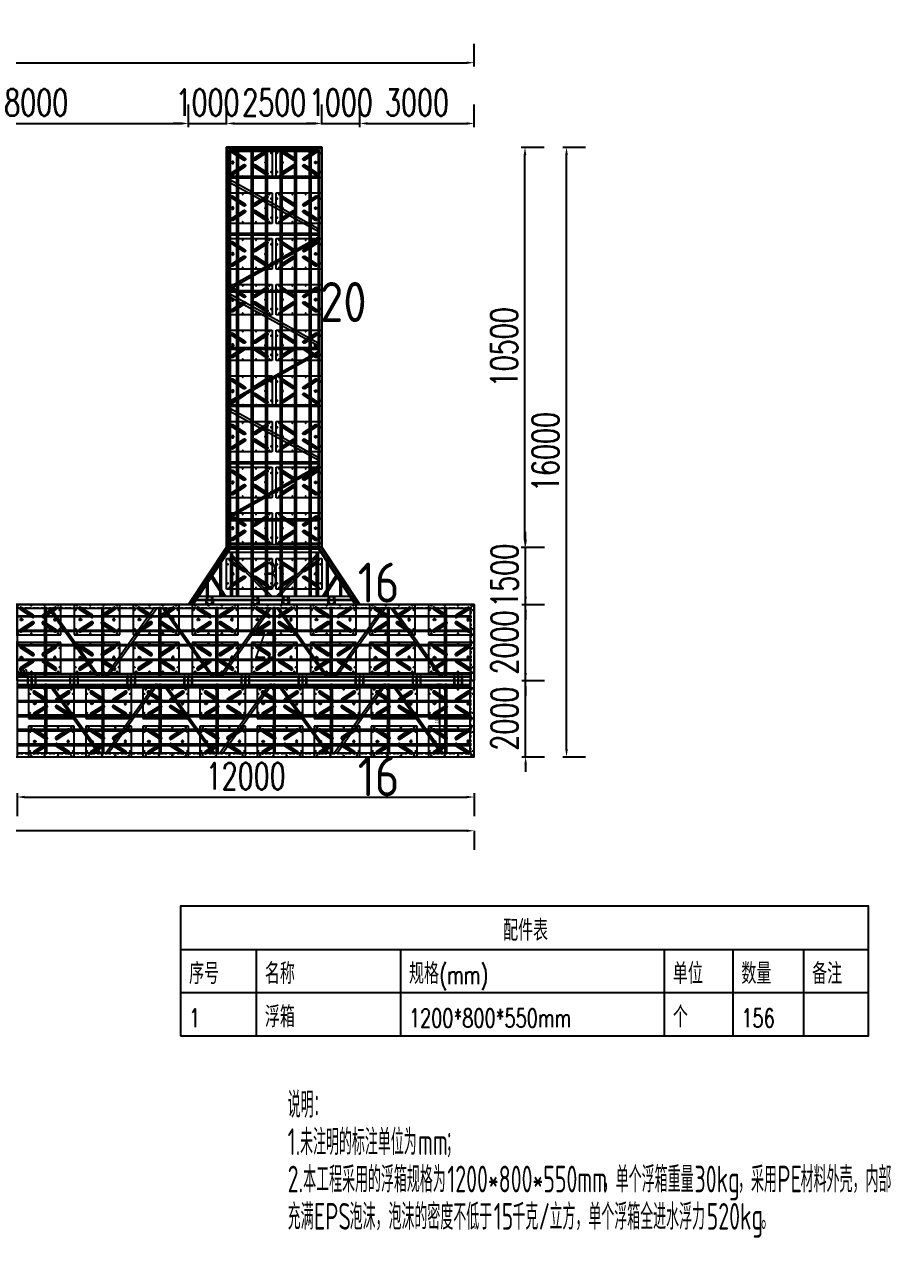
# Model space of a CAD drawing. Extents: x -89702 to 926017, y -610001 to -56924.
# Drawn here: x 333616 to 356370, y -242255 to -210400 of the extents above; entities that cross this region are included whole.
import ezdxf

# ---------------------------------------------------------------- set-up
doc = ezdxf.new("R2010")
doc.units = 0
doc.header["$LTSCALE"] = 10
doc.header["$MEASUREMENT"] = 0
doc.linetypes.add('__BORDER__', pattern=[21, 6, -3, 6, -3, 0, -3])
for name, color, linetype in [('L-TEXT文字标注', 7, 'Continuous'), ('PUB_DIM', 3, 'Continuous'), ('PUB_TAB', 7, 'Continuous'), ('PUB_TEXT', 7, 'Continuous'), ('W-_ANTICOLLISION防撞措施', 6, 'Continuous'), ('W-ALUMINUM_FRAME铝架', 30, 'Continuous'), ('W-FLOAT_BOWL浮筒', 253, 'Continuous'), ('W-STEEL_FRAME钢架', 3, 'Continuous'), ('W-STEEL_KEEL钢龙骨', 5, 'Continuous'), ('塑木板', 32, 'Continuous')]:
    doc.layers.add(name, color=color, linetype=linetype)
doc.styles.add('_TCH_DIM_T3', font='arial.ttf', dxfattribs={"width": 0.705882})
doc.styles.add('_TCH_TAB', font='SIMPLEX', dxfattribs={"bigfont": 'GBCBIG'})
doc.styles.get("Standard").update_dxf_attribs({"font": 'gbenor.shx', "bigfont": 'gbcbig.shx'})
doc.styles.add('STANDARD_T3', font='simplex.shx', dxfattribs={"width": 0.7, "bigfont": 'gbcbig.shx'})
doc.dimstyles.new('_TCH_ARCH&&30', dxfattribs={"dimtxt": 89.25, "dimasz": 30, "dimexe": 75, "dimexo": 90, "dimgap": 37.875, "dimtad": 1, "dimdec": 0, "dimzin": 0, "dimdsep": 46, "dimtxsty": '_TCH_DIM_T3', "dimblk": 'ARCHTICK', "dimcen": 0.09, "dimclrt": 7, "dimazin": 2, "dimtfac": 1, "dimtdec": 0, "dimtix": 1, "dimtmove": 2, "dimatfit": 3, "dimfxl": 0, "dimtolj": 1, "dimtzin": 0, "dimarcsym": 0})
doc.dimstyles.new('W&&200', dxfattribs={"dimtxt": 700, "dimasz": 200, "dimexe": 500, "dimexo": 600, "dimgap": 200, "dimtad": 1, "dimdec": 0, "dimzin": 0, "dimdsep": 46, "dimtxsty": 'STANDARD_T3', "dimcen": 0.09, "dimclrd": 1, "dimclre": 1, "dimclrt": 7, "dimazin": 2, "dimtfac": 1, "dimtdec": 0, "dimtix": 1, "dimtmove": 2, "dimatfit": 3, "dimfxl": 0, "dimtolj": 1, "dimtzin": 0, "dimarcsym": 0})
doc.dimstyles.new('W&&30', dxfattribs={"dimtxt": 105, "dimasz": 30, "dimexe": 75, "dimexo": 90, "dimgap": 30, "dimtad": 1, "dimdec": 0, "dimzin": 0, "dimdsep": 46, "dimtxsty": 'STANDARD_T3', "dimcen": 0.09, "dimclrd": 1, "dimclre": 1, "dimclrt": 7, "dimazin": 2, "dimtfac": 1, "dimtdec": 0, "dimtix": 1, "dimtmove": 2, "dimatfit": 3, "dimfxl": 0, "dimtolj": 1, "dimtzin": 0, "dimarcsym": 0})

# ---------------------------------------------------------------- blocks, each defined once
blk = doc.blocks.new('fx1200')
for p, q in [((1200, 276), (0, 276)), ((0, 276), (0, -524)), ((121, 187), (116, 177)), ((116, 177), (118, 165)), ((118, 165), (121, 155)), ((128, 196), (121, 187)), ((121, 155), (129, 147)), ((126, 172), (129, 182)), ((128, 162), (126, 172)), ((139, 201), (128, 196)), ((134, 155), (128, 162)), ((129, 182), (136, 190)), ((129, 172), (131, 180)), ((131, 164), (129, 172)), ((137, 159), (129, 147)), ((129, 147), (453, -63)), ((131, 180), (137, 187)), ((137, 159), (131, 164)), ((134, 155), (458, -56)), ((136, 190), (145, 192)), ((137, 187), (145, 189)), ((153, 185), (137, 159)), ((461, -53), (137, 159)), ((150, 201), (139, 201)), ((145, 192), (155, 189)), ((145, 189), (153, 185)), ((159, 197), (150, 201)), ((159, 197), (153, 185)), ((153, 185), (477, -24)), ((478, -21), (155, 189)), ((483, -12), (159, 197)), ((1041, 197), (717, -12)), ((1045, 189), (722, -21)), ((723, -24), (1047, 185)), ((1064, 159), (741, -53)), ((742, -56), (1066, 155)), ((747, -63), (1071, 147)), ((1052, 201), (1041, 197)), ((1047, 185), (1041, 197)), ((1045, 189), (1055, 192)), ((1047, 185), (1055, 189)), ((1047, 185), (1064, 159)), ((1063, 201), (1052, 201)), ((1055, 192), (1064, 190)), ((1055, 189), (1063, 187)), ((1072, 196), (1063, 201)), ((1063, 187), (1069, 180)), ((1064, 190), (1072, 182)), ((1069, 164), (1064, 159)), ((1064, 159), (1071, 147)), ((1072, 162), (1066, 155)), ((1069, 180), (1071, 172)), ((1071, 172), (1069, 164)), ((1071, 147), (1079, 155)), ((1080, 187), (1072, 196)), ((1072, 182), (1076, 172)), ((1076, 172), (1072, 162)), ((1079, 155), (1084, 165)), ((1084, 177), (1080, 187)), ((1084, 165), (1084, 177)), ((1200, -524), (1200, 276)), ((453, -184), (129, -393)), ((132, -123), (134, -113)), ((134, -135), (132, -123)), ((134, -113), (140, -103)), ((140, -145), (134, -135)), ((458, -192), (134, -402)), ((137, -405), (461, -195)), ((140, -103), (150, -96)), ((150, -150), (140, -145)), ((150, -96), (161, -95)), ((161, -153), (150, -150)), ((477, -222), (153, -433)), ((155, -437), (478, -225)), ((159, -443), (483, -234)), ((161, -95), (171, -96)), ((171, -150), (161, -153)), ((171, -96), (180, -103)), ((180, -145), (171, -150)), ((180, -103), (187, -113)), ((187, -135), (180, -145)), ((187, -113), (188, -123)), ((188, -123), (187, -135)), ((461, -53), (453, -63)), ((453, -63), (464, -68)), ((464, -180), (453, -184)), ((453, -184), (461, -195)), ((467, -59), (458, -56)), ((458, -192), (467, -189)), ((461, -53), (477, -24)), ((469, -54), (461, -53)), ((461, -195), (469, -192)), ((461, -195), (477, -222)), ((464, -68), (475, -68)), ((475, -180), (464, -180)), ((478, -56), (467, -59)), ((467, -189), (478, -190)), ((475, -53), (469, -54)), ((469, -192), (475, -194)), ((482, -48), (475, -53)), ((475, -68), (485, -63)), ((485, -185), (475, -180)), ((475, -194), (482, -200)), ((483, -12), (477, -24)), ((477, -24), (482, -31)), ((482, -217), (477, -222)), ((477, -222), (483, -234)), ((478, -21), (485, -29)), ((485, -49), (478, -56)), ((478, -190), (485, -199)), ((485, -219), (478, -225)), ((482, -31), (485, -39)), ((485, -39), (482, -48)), ((482, -200), (485, -209)), ((485, -209), (482, -217)), ((491, -21), (483, -12)), ((483, -234), (491, -225)), ((485, -29), (488, -39)), ((488, -39), (485, -49)), ((485, -63), (493, -54)), ((493, -194), (485, -185)), ((485, -199), (488, -209)), ((488, -209), (485, -219)), ((496, -31), (491, -21)), ((491, -225), (496, -215)), ((493, -54), (496, -43)), ((496, -204), (493, -194)), ((496, -43), (496, -31)), ((496, -215), (496, -204)), ((709, -21), (704, -31)), ((704, -31), (704, -43)), ((704, -43), (707, -54)), ((707, -194), (704, -204)), ((704, -204), (704, -215)), ((704, -215), (709, -225)), ((707, -54), (715, -63)), ((715, -185), (707, -194)), ((717, -12), (709, -21)), ((709, -225), (717, -234)), ((712, -39), (715, -29)), ((715, -49), (712, -39)), ((712, -209), (715, -199)), ((715, -219), (712, -209)), ((715, -29), (722, -21)), ((723, -56), (715, -49)), ((715, -63), (725, -68)), ((725, -180), (715, -185)), ((715, -199), (723, -190)), ((722, -225), (715, -219)), ((717, -12), (723, -24)), ((717, -39), (718, -31)), ((718, -48), (717, -39)), ((717, -209), (718, -200)), ((718, -217), (717, -209)), ((723, -222), (717, -234)), ((717, -234), (1041, -443)), ((718, -31), (723, -24)), ((725, -53), (718, -48)), ((718, -200), (725, -194)), ((723, -222), (718, -217)), ((722, -225), (1045, -437)), ((741, -53), (723, -24)), ((733, -59), (723, -56)), ((723, -190), (733, -189)), ((741, -195), (723, -222)), ((1047, -433), (723, -222)), ((733, -54), (725, -53)), ((725, -68), (736, -68)), ((736, -180), (725, -180)), ((725, -194), (733, -192)), ((741, -53), (733, -54)), ((742, -56), (733, -59)), ((733, -189), (742, -192)), ((733, -192), (741, -195)), ((736, -68), (747, -63)), ((747, -184), (736, -180)), ((741, -53), (747, -63)), ((747, -184), (741, -195)), ((741, -195), (1064, -405)), ((1066, -402), (742, -192)), ((1071, -393), (747, -184)), ((1015, -113), (1012, -123)), ((1012, -123), (1015, -135)), ((1020, -103), (1015, -113)), ((1015, -135), (1020, -145)), ((1029, -96), (1020, -103)), ((1020, -145), (1029, -150)), ((1041, -95), (1029, -96)), ((1029, -150), (1041, -153)), ((1050, -96), (1041, -95)), ((1041, -153), (1050, -150)), ((1060, -103), (1050, -96)), ((1050, -150), (1060, -145)), ((1066, -113), (1060, -103)), ((1060, -145), (1066, -135)), ((1068, -123), (1066, -113)), ((1066, -135), (1068, -123)), ((0, -524), (1200, -524)), ((118, -412), (116, -423)), ((116, -423), (121, -435)), ((121, -402), (118, -412)), ((129, -393), (121, -402)), ((121, -435), (128, -443)), ((126, -420), (128, -410)), ((129, -430), (126, -420)), ((128, -410), (134, -402)), ((128, -443), (139, -448)), ((129, -393), (137, -405)), ((129, -420), (131, -412)), ((131, -428), (129, -420)), ((136, -437), (129, -430)), ((131, -412), (137, -405)), ((137, -433), (131, -428)), ((145, -438), (136, -437)), ((153, -433), (137, -405)), ((145, -435), (137, -433)), ((139, -448), (150, -448)), ((153, -433), (145, -435)), ((155, -437), (145, -438)), ((150, -448), (159, -443)), ((153, -433), (159, -443)), ((1041, -443), (1047, -433)), ((1041, -443), (1052, -448)), ((1055, -438), (1045, -437)), ((1047, -433), (1064, -405)), ((1055, -435), (1047, -433)), ((1052, -448), (1063, -448)), ((1063, -433), (1055, -435)), ((1064, -437), (1055, -438)), ((1069, -428), (1063, -433)), ((1063, -448), (1072, -443)), ((1071, -393), (1064, -405)), ((1064, -405), (1069, -412)), ((1072, -430), (1064, -437)), ((1066, -402), (1072, -410)), ((1069, -412), (1071, -420)), ((1071, -420), (1069, -428)), ((1079, -402), (1071, -393)), ((1072, -410), (1076, -420)), ((1076, -420), (1072, -430)), ((1072, -443), (1080, -435)), ((1084, -412), (1079, -402)), ((1080, -435), (1084, -423)), ((1084, -423), (1084, -412))]:
    blk.add_line(p, q)
for centre in [(35, 126), (75, 241), (425, 241), (775, 241), (1125, 241), (1165, 126), (35, -374), (75, -489), (425, -489), (775, -489), (1125, -489), (1165, -374)]:
    blk.add_circle(centre, 7)
blk = doc.blocks.new('*U1086')
at = {"layer": 'W-FLOAT_BOWL浮筒', "xscale": -1, "rotation": 180}
for p in [(-1250, -124), (50, -124)]:
    blk.add_blockref('fx1200', p, dxfattribs=at)
blk = doc.blocks.new('*U1087')
at = {"layer": 'W-FLOAT_BOWL浮筒', "color": 0, "linetype": 'ByBlock', "lineweight": -2, "transparency": 16777216}
for p in [(0, 0), (0, -1200), (0, -2400), (0, -3600), (0, -4800), (0, -6000), (0, -7200), (0, -8400), (0, -9600), (0, -10800)]:
    blk.add_blockref('*U1086', p, dxfattribs=at)
blk = doc.blocks.new('*D1092')
at = {"layer": 'Defpoints', "color": 0, "linetype": 'ByBlock', "transparency": 16777216}
for p in [(333430, -229628), (345430, -229628), (345430, -230686)]:
    blk.add_point(p, dxfattribs=at)
at = {"layer": 'W-_ANTICOLLISION防撞措施', "color": 1, "linetype": 'ByBlock', "lineweight": -2, "transparency": 16777216}
for p, q in [((333430, -230586), (333430, -231186)), ((345430, -230586), (345430, -231186)), ((333630, -230686), (345230, -230686))]:
    blk.add_line(p, q, dxfattribs=at)
at = {"layer": 'W-_ANTICOLLISION防撞措施', "color": 1, "linetype": 'ByBlock', "transparency": 16777216}
for points in [[(333630, -230652), (333630, -230719), (333430, -230686)], [(345230, -230652), (345230, -230719), (345430, -230686)]]:
    blk.add_solid(points, dxfattribs=at)
at = {"layer": 'W-_ANTICOLLISION防撞措施', "color": 7, "linetype": 'ByBlock', "transparency": 16777216, "insert": (339430, -230136), "char_height": 700, "attachment_point": 5, "style": 'STANDARD_T3'}
blk.add_mtext('\\A1;12000', dxfattribs=at)
blk = doc.blocks.new('*U1074')
at = {"layer": 'W-FLOAT_BOWL浮筒', "xscale": -1}
for p in [(600, 624), (600, -376)]:
    blk.add_blockref('fx1200', p, dxfattribs=at)
blk = doc.blocks.new('*U1075')
at = {"layer": 'W-FLOAT_BOWL浮筒', "color": 0, "linetype": 'ByBlock', "lineweight": -2, "transparency": 16777216}
for p in [(0, 0), (1550, 0), (3100, 0), (4650, 0), (6200, 0), (7750, 0), (9300, 0), (10850, 0)]:
    blk.add_blockref('*U1074', p, dxfattribs=at)
blk = doc.blocks.new('*U1072')
at = {"layer": 'W-FLOAT_BOWL浮筒', "xscale": -1}
for p in [(600, 624), (600, -376)]:
    blk.add_blockref('fx1200', p, dxfattribs=at)
blk = doc.blocks.new('*U1073')
at = {"layer": 'W-FLOAT_BOWL浮筒', "color": 0, "linetype": 'ByBlock', "lineweight": -2, "transparency": 16777216}
for p in [(0, 0), (1500, 0), (3000, 0), (4500, 0), (6000, 0), (7500, 0), (9000, 0), (10500, 0)]:
    blk.add_blockref('*U1072', p, dxfattribs=at)
blk = doc.blocks.new('*U1352')
at = {"color": 4}
blk.add_lwpolyline([(-5957, 18), (5957, 17), (5957, -18), (-5957, -17)], close=True, dxfattribs=at)
blk = doc.blocks.new('*U1353')
at = {"layer": 'W-STEEL_KEEL钢龙骨', "color": 0, "linetype": 'ByBlock', "lineweight": -2, "transparency": 16777216}
for p in [(0, 1520), (0, 1140), (0, 760), (0, 380), (0, 0)]:
    blk.add_blockref('*U1352', p, dxfattribs=at)
blk = doc.blocks.new('*U1350')
at = {"color": 1}
blk.add_lwpolyline([(25, 906.5), (-25, 906.5), (-25, -906.5), (25, -906.5)], close=True, dxfattribs=at)
blk = doc.blocks.new('*U1351')
at = {"layer": 'W-ALUMINUM_FRAME铝架', "color": 0, "linetype": 'ByBlock', "lineweight": -2, "transparency": 16777216}
for p in [(0, 0), (1500, 0), (3000, 0), (4500, 0), (6000, 0), (7500, 0), (9000, 0), (10500, 0)]:
    blk.add_blockref('*U1350', p, dxfattribs=at)
blk = doc.blocks.new('1')
at = {"lineweight": -3}
for p, q in [((-1521938, 1214338), (-1521935, 1214338)), ((-1521938, 1214336), (-1521931, 1214336)), ((-1521938, 1214336), (-1521914, 1214336)), ((-1521936, 1214341), (-1521936, 1214346)), ((-1521936, 1214346), (-1521916, 1214346)), ((-1521935, 1214341), (-1521936, 1214341)), ((-1521934, 1214347), (-1521932, 1214347)), ((-1521933, 1214352), (-1521931, 1214355)), ((-1521933, 1214136), (-1521933, 1214352)), ((-1521919, 1214352), (-1521933, 1214352)), ((-1521932, 1214347), (-1521919, 1214347)), ((-1521932, 1214346), (-1521932, 1214341)), ((-1521921, 1214355), (-1521931, 1214355)), ((-1521919, 1214352), (-1521921, 1214355)), ((-1521919, 1214347), (-1521921, 1214347)), ((-1521921, 1214346), (-1521921, 1214341)), ((-1521919, 1214136), (-1521919, 1214352)), ((-1521917, 1214341), (-1521916, 1214341)), ((-1521914, 1214338), (-1521917, 1214338)), ((-1521916, 1214341), (-1521916, 1214346)), ((-1521938, 1214136), (-1521931, 1214136)), ((-1521938, 1214136), (-1521914, 1214136)), ((-1521938, 1214134), (-1521935, 1214134)), ((-1521935, 1214131), (-1521936, 1214131)), ((-1521936, 1214131), (-1521936, 1214126)), ((-1521936, 1214126), (-1521916, 1214126)), ((-1521934, 1214125), (-1521932, 1214125)), ((-1521932, 1214126), (-1521932, 1214131)), ((-1521932, 1214125), (-1521919, 1214125)), ((-1521921, 1214126), (-1521921, 1214131)), ((-1521919, 1214125), (-1521921, 1214125)), ((-1521914, 1214134), (-1521917, 1214134)), ((-1521917, 1214131), (-1521916, 1214131)), ((-1521916, 1214131), (-1521916, 1214126))]:
    blk.add_line(p, q, dxfattribs=at)
at = {"color": 1}
for p, q in [((-1521936, 1214346), (-1521934, 1214347)), ((-1521919, 1214347), (-1521916, 1214346))]:
    blk.add_line(p, q, dxfattribs=at)
at = {"color": 6, "lineweight": -3}
for p, q in [((-1521931, 1214136), (-1521931, 1214355)), ((-1521921, 1214136), (-1521921, 1214355))]:
    blk.add_line(p, q, dxfattribs=at)
at = {"lineweight": -3}
for points in [[(-1521933, 1214336), (-1521938, 1214336), (-1521938, 1214338), (-1521914, 1214338), (-1521914, 1214336), (-1521919, 1214336)], [(-1521935, 1214338), (-1521935, 1214341), (-1521917, 1214341), (-1521917, 1214338)], [(-1521933, 1214136), (-1521938, 1214136), (-1521938, 1214134), (-1521914, 1214134), (-1521914, 1214136), (-1521919, 1214136)], [(-1521935, 1214134), (-1521935, 1214131), (-1521917, 1214131), (-1521917, 1214134)]]:
    blk.add_lwpolyline(points, dxfattribs=at)
for centre, radius, start, end in [((-1521934, 1214129), 3.22, 223.6028, 316.3972), ((-1521926, 1214140), 14.7, 248.7607, 291.2393), ((-1521919, 1214129), 3.22, 223.6028, 316.3972)]:
    blk.add_arc(centre, radius, start, end, dxfattribs=at)
blk = doc.blocks.new('*D1363')
at = {"layer": 'Defpoints', "color": 0, "transparency": 16777216}
for p in [(333430, -227628), (333730, -227475), (333730, -227528)]:
    blk.add_point(p, dxfattribs=at)
at = {"layer": 'W-STEEL_FRAME钢架', "color": 1, "lineweight": -2, "transparency": 16777216}
for p, q in [((333430, -227538), (333430, -227400)), ((333730, -227438), (333730, -227400)), ((333460, -227475), (333700, -227475))]:
    blk.add_line(p, q, dxfattribs=at)
at = {"layer": 'W-STEEL_FRAME钢架', "color": 1, "transparency": 16777216}
for points in [[(333460, -227470), (333460, -227480), (333430, -227475)], [(333700, -227470), (333700, -227480), (333730, -227475)]]:
    blk.add_solid(points, dxfattribs=at)
at = {"layer": 'W-STEEL_FRAME钢架', "color": 7, "transparency": 16777216, "insert": (333580, -227393), "char_height": 105, "attachment_point": 5, "style": 'STANDARD_T3'}
blk.add_mtext('\\A1;300', dxfattribs=at)
blk = doc.blocks.new('*U1348')
at = {"color": 4}
blk.add_lwpolyline([(5957, 18), (-5957, 17), (-5957, -18), (5957, -17)], close=True, dxfattribs=at)
blk = doc.blocks.new('*U1349')
at = {"layer": 'W-STEEL_KEEL钢龙骨', "color": 0, "linetype": 'ByBlock', "lineweight": -2, "transparency": 16777216}
for p in [(0, 1520), (0, 1140), (0, 760), (0, 380), (0, 0)]:
    blk.add_blockref('*U1348', p, dxfattribs=at)
blk = doc.blocks.new('*U1346')
at = {"color": 1}
blk.add_lwpolyline([(25, 906.5), (-25, 906.5), (-25, -906.5), (25, -906.5)], close=True, dxfattribs=at)
blk = doc.blocks.new('*U1347')
at = {"layer": 'W-ALUMINUM_FRAME铝架', "color": 0, "linetype": 'ByBlock', "lineweight": -2, "transparency": 16777216}
for p in [(0, 0), (1500, 0), (3000, 0), (4500, 0), (6000, 0), (7500, 0), (9000, 0), (10500, 0)]:
    blk.add_blockref('*U1346', p, dxfattribs=at)
blk = doc.blocks.new('*U1329')
at = {"color": 1, "lineweight": 5}
blk.add_lwpolyline([(-87, -84.75), (87, -84.75, 0.41421356), (92, -79.75), (92, 79.75, 0.41421356), (87, 84.75), (-87, 84.75, 0.41421356), (-92, 79.75), (-92, -79.75, 0.41421356)], format="xyb", close=True, dxfattribs=at)
for centre in [(-55, 50.25), (55, 50.25), (-55, -49.75), (55, -49.75)]:
    blk.add_circle(centre, 10, dxfattribs=at)
blk = doc.blocks.new('*U1354')
at = {"layer": 'W-STEEL_FRAME钢架', "color": 1, "linetype": 'ByBlock'}
blk.add_lwpolyline([(-25, 1150), (25, 1150), (25, -1150), (-25, -1150)], close=True, dxfattribs=at)
blk = doc.blocks.new('*U1355')
at = {"layer": 'W-ALUMINUM_FRAME铝架', "color": 0, "linetype": 'ByBlock', "lineweight": -2, "transparency": 16777216}
for p in [(0, 0), (1500, 0), (3000, 0), (4500, 0), (6000, 0), (7500, 0), (9000, 0)]:
    blk.add_blockref('*U1354', p, dxfattribs=at)
blk = doc.blocks.new('*D1375')
at = {"layer": 'Defpoints', "color": 0, "transparency": 16777216}
for p in [(337930, -213004), (329930, -225628), (337930, -225628)]:
    blk.add_point(p, dxfattribs=at)
at = {"layer": 'L-TEXT文字标注', "color": 1, "lineweight": -2, "transparency": 16777216}
for p, q in [((329930, -213104), (329930, -212504)), ((337930, -213104), (337930, -212504)), ((330130, -213004), (337730, -213004))]:
    blk.add_line(p, q, dxfattribs=at)
at = {"layer": 'L-TEXT文字标注', "color": 1, "transparency": 16777216}
for points in [[(330130, -212971), (330130, -213038), (329930, -213004)], [(337730, -212971), (337730, -213038), (337930, -213004)]]:
    blk.add_solid(points, dxfattribs=at)
at = {"layer": 'L-TEXT文字标注', "color": 7, "transparency": 16777216, "insert": (333930, -212454), "char_height": 700, "attachment_point": 5, "style": 'STANDARD_T3'}
blk.add_mtext('\\A1;8000', dxfattribs=at)
blk = doc.blocks.new('*D1376')
at = {"layer": 'Defpoints', "color": 0, "transparency": 16777216}
for p in [(338930, -213004), (338930, -213628), (337930, -225628)]:
    blk.add_point(p, dxfattribs=at)
at = {"layer": 'L-TEXT文字标注', "color": 1, "lineweight": -2, "transparency": 16777216}
for p, q in [((337930, -213104), (337930, -212504)), ((338930, -213028), (338930, -212504)), ((337730, -213004), (337530, -213004)), ((337930, -213004), (338930, -213004)), ((339130, -213004), (339330, -213004))]:
    blk.add_line(p, q, dxfattribs=at)
at = {"layer": 'L-TEXT文字标注', "color": 1, "transparency": 16777216}
for points in [[(337730, -212971), (337730, -213038), (337930, -213004)], [(339130, -212971), (339130, -213038), (338930, -213004)]]:
    blk.add_solid(points, dxfattribs=at)
at = {"layer": 'L-TEXT文字标注', "color": 7, "transparency": 16777216, "insert": (338430, -212454), "char_height": 700, "attachment_point": 5, "style": 'STANDARD_T3'}
blk.add_mtext('\\A1;1000', dxfattribs=at)
blk = doc.blocks.new('*D1377')
at = {"layer": 'Defpoints', "color": 0, "transparency": 16777216}
for p in [(341430, -213004), (338930, -213628), (341430, -213628)]:
    blk.add_point(p, dxfattribs=at)
at = {"layer": 'L-TEXT文字标注', "color": 1, "lineweight": -2, "transparency": 16777216}
for p, q in [((338930, -213028), (338930, -212504)), ((341430, -213028), (341430, -212504)), ((339130, -213004), (341230, -213004))]:
    blk.add_line(p, q, dxfattribs=at)
at = {"layer": 'L-TEXT文字标注', "color": 1, "transparency": 16777216}
for points in [[(339130, -212971), (339130, -213038), (338930, -213004)], [(341230, -212971), (341230, -213038), (341430, -213004)]]:
    blk.add_solid(points, dxfattribs=at)
at = {"layer": 'L-TEXT文字标注', "color": 7, "transparency": 16777216, "insert": (340180, -212454), "char_height": 700, "attachment_point": 5, "style": 'STANDARD_T3'}
blk.add_mtext('\\A1;2500', dxfattribs=at)
blk = doc.blocks.new('*D1378')
at = {"layer": 'Defpoints', "color": 0, "transparency": 16777216}
for p in [(342430, -213004), (341430, -213628), (342430, -225628)]:
    blk.add_point(p, dxfattribs=at)
at = {"layer": 'L-TEXT文字标注', "color": 1, "lineweight": -2, "transparency": 16777216}
for p, q in [((341430, -213028), (341430, -212504)), ((342430, -213104), (342430, -212504)), ((341230, -213004), (341030, -213004)), ((341430, -213004), (342430, -213004)), ((342630, -213004), (342830, -213004))]:
    blk.add_line(p, q, dxfattribs=at)
at = {"layer": 'L-TEXT文字标注', "color": 1, "transparency": 16777216}
for points in [[(341230, -212971), (341230, -213038), (341430, -213004)], [(342630, -212971), (342630, -213038), (342430, -213004)]]:
    blk.add_solid(points, dxfattribs=at)
at = {"layer": 'L-TEXT文字标注', "color": 7, "transparency": 16777216, "insert": (341930, -212454), "char_height": 700, "attachment_point": 5, "style": 'STANDARD_T3'}
blk.add_mtext('\\A1;1000', dxfattribs=at)
blk = doc.blocks.new('*D1379')
at = {"layer": 'Defpoints', "color": 0, "transparency": 16777216}
for p in [(345430, -213004), (342430, -225628), (345430, -225628)]:
    blk.add_point(p, dxfattribs=at)
at = {"layer": 'L-TEXT文字标注', "color": 1, "lineweight": -2, "transparency": 16777216}
for p, q in [((342430, -213104), (342430, -212504)), ((345430, -213104), (345430, -212504)), ((342630, -213004), (345230, -213004))]:
    blk.add_line(p, q, dxfattribs=at)
at = {"layer": 'L-TEXT文字标注', "color": 1, "transparency": 16777216}
for points in [[(342630, -212971), (342630, -213038), (342430, -213004)], [(345230, -212971), (345230, -213038), (345430, -213004)]]:
    blk.add_solid(points, dxfattribs=at)
at = {"layer": 'L-TEXT文字标注', "color": 7, "transparency": 16777216, "insert": (343930, -212454), "char_height": 700, "attachment_point": 5, "style": 'STANDARD_T3'}
blk.add_mtext('\\A1;3000', dxfattribs=at)
blk = doc.blocks.new('*D1380')
at = {"layer": 'Defpoints', "color": 0, "transparency": 16777216}
for p in [(345430, -211409), (309930, -212504), (345430, -212504)]:
    blk.add_point(p, dxfattribs=at)
at = {"layer": 'L-TEXT文字标注', "color": 1, "lineweight": -2, "transparency": 16777216}
for p, q in [((309930, -211509), (309930, -210909)), ((345430, -211509), (345430, -210909)), ((310130, -211409), (345230, -211409))]:
    blk.add_line(p, q, dxfattribs=at)
at = {"layer": 'L-TEXT文字标注', "color": 1, "transparency": 16777216}
for points in [[(310130, -211376), (310130, -211442), (309930, -211409)], [(345230, -211376), (345230, -211442), (345430, -211409)]]:
    blk.add_solid(points, dxfattribs=at)
at = {"layer": 'L-TEXT文字标注', "color": 7, "transparency": 16777216, "insert": (327680, -210859), "char_height": 700, "attachment_point": 5, "style": 'STANDARD_T3'}
blk.add_mtext('\\A1;35500', dxfattribs=at)
blk = doc.blocks.new('*D1673')
at = {"layer": 'Defpoints', "color": 0, "linetype": 'ByBlock', "transparency": 16777216}
for p in [(345430, -227628), (346781, -227628), (345430, -229628)]:
    blk.add_point(p, dxfattribs=at)
at = {"layer": 'W-_ANTICOLLISION防撞措施', "color": 1, "linetype": 'ByBlock', "lineweight": -2, "transparency": 16777216}
for p, q in [((346781, -227428), (346781, -227228)), ((346681, -227628), (347281, -227628)), ((346781, -229628), (346781, -227628)), ((346681, -229628), (347281, -229628)), ((346781, -229828), (346781, -230028))]:
    blk.add_line(p, q, dxfattribs=at)
at = {"layer": 'W-_ANTICOLLISION防撞措施', "color": 1, "linetype": 'ByBlock', "transparency": 16777216}
for points in [[(346748, -227428), (346815, -227428), (346781, -227628)], [(346748, -229828), (346815, -229828), (346781, -229628)]]:
    blk.add_solid(points, dxfattribs=at)
at = {"layer": 'W-_ANTICOLLISION防撞措施', "color": 7, "linetype": 'ByBlock', "transparency": 16777216, "insert": (346231, -228628), "char_height": 700, "attachment_point": 5, "rotation": 90, "style": 'STANDARD_T3'}
blk.add_mtext('\\A1;2000', dxfattribs=at)
blk = doc.blocks.new('*D1674')
at = {"layer": 'Defpoints', "color": 0, "linetype": 'ByBlock', "transparency": 16777216}
for p in [(345430, -225628), (346781, -225628), (345430, -227628)]:
    blk.add_point(p, dxfattribs=at)
at = {"layer": 'W-_ANTICOLLISION防撞措施', "color": 1, "linetype": 'ByBlock', "lineweight": -2, "transparency": 16777216}
for p, q in [((346781, -225428), (346781, -225228)), ((346681, -225628), (347281, -225628)), ((346781, -227628), (346781, -225628)), ((346681, -227628), (347281, -227628)), ((346781, -227828), (346781, -228028))]:
    blk.add_line(p, q, dxfattribs=at)
at = {"layer": 'W-_ANTICOLLISION防撞措施', "color": 1, "linetype": 'ByBlock', "transparency": 16777216}
for points in [[(346748, -225428), (346815, -225428), (346781, -225628)], [(346748, -227828), (346815, -227828), (346781, -227628)]]:
    blk.add_solid(points, dxfattribs=at)
at = {"layer": 'W-_ANTICOLLISION防撞措施', "color": 7, "linetype": 'ByBlock', "transparency": 16777216, "insert": (346231, -226628), "char_height": 700, "attachment_point": 5, "rotation": 90, "style": 'STANDARD_T3'}
blk.add_mtext('\\A1;2000', dxfattribs=at)
blk = doc.blocks.new('*D1675')
at = {"layer": 'Defpoints', "color": 0, "linetype": 'ByBlock', "transparency": 16777216}
for p in [(341430, -224128), (346781, -224128), (345430, -225628)]:
    blk.add_point(p, dxfattribs=at)
at = {"layer": 'W-_ANTICOLLISION防撞措施', "color": 1, "linetype": 'ByBlock', "lineweight": -2, "transparency": 16777216}
for p, q in [((346781, -223928), (346781, -223728)), ((346681, -224128), (347281, -224128)), ((346781, -225628), (346781, -224128)), ((346681, -225628), (347281, -225628)), ((346781, -225828), (346781, -226028))]:
    blk.add_line(p, q, dxfattribs=at)
at = {"layer": 'W-_ANTICOLLISION防撞措施', "color": 1, "linetype": 'ByBlock', "transparency": 16777216}
for points in [[(346748, -223928), (346815, -223928), (346781, -224128)], [(346748, -225828), (346815, -225828), (346781, -225628)]]:
    blk.add_solid(points, dxfattribs=at)
at = {"layer": 'W-_ANTICOLLISION防撞措施', "color": 7, "linetype": 'ByBlock', "transparency": 16777216, "insert": (346231, -224878), "char_height": 700, "attachment_point": 5, "rotation": 90, "style": 'STANDARD_T3'}
blk.add_mtext('\\A1;1500', dxfattribs=at)
blk = doc.blocks.new('*D1676')
at = {"layer": 'Defpoints', "color": 0, "linetype": 'ByBlock', "transparency": 16777216}
for p in [(341430, -213628), (346765, -213628), (341430, -224128)]:
    blk.add_point(p, dxfattribs=at)
at = {"layer": 'W-_ANTICOLLISION防撞措施', "color": 1, "linetype": 'ByBlock', "lineweight": -2, "transparency": 16777216}
for p, q in [((346665, -213628), (347265, -213628)), ((346765, -223928), (346765, -213828)), ((346665, -224128), (347265, -224128))]:
    blk.add_line(p, q, dxfattribs=at)
at = {"layer": 'W-_ANTICOLLISION防撞措施', "color": 1, "linetype": 'ByBlock', "transparency": 16777216}
for points in [[(346731, -213828), (346798, -213828), (346765, -213628)], [(346731, -223928), (346798, -223928), (346765, -224128)]]:
    blk.add_solid(points, dxfattribs=at)
at = {"layer": 'W-_ANTICOLLISION防撞措施', "color": 7, "linetype": 'ByBlock', "transparency": 16777216, "insert": (346215, -218878), "char_height": 700, "attachment_point": 5, "rotation": 90, "style": 'STANDARD_T3'}
blk.add_mtext('\\A1;10500', dxfattribs=at)
blk = doc.blocks.new('*D1677')
at = {"layer": 'Defpoints', "color": 0, "linetype": 'ByBlock', "transparency": 16777216}
for p in [(346148, -213628), (347856, -213628), (346148, -229628)]:
    blk.add_point(p, dxfattribs=at)
at = {"layer": 'W-_ANTICOLLISION防撞措施', "color": 1, "linetype": 'ByBlock', "lineweight": -2, "transparency": 16777216}
for p, q in [((347756, -213628), (348356, -213628)), ((347856, -229428), (347856, -213828)), ((347756, -229628), (348356, -229628))]:
    blk.add_line(p, q, dxfattribs=at)
at = {"layer": 'W-_ANTICOLLISION防撞措施', "color": 1, "linetype": 'ByBlock', "transparency": 16777216}
for points in [[(347823, -213828), (347890, -213828), (347856, -213628)], [(347823, -229428), (347890, -229428), (347856, -229628)]]:
    blk.add_solid(points, dxfattribs=at)
at = {"layer": 'W-_ANTICOLLISION防撞措施', "color": 7, "linetype": 'ByBlock', "transparency": 16777216, "insert": (347306, -221628), "char_height": 700, "attachment_point": 5, "rotation": 90, "style": 'STANDARD_T3'}
blk.add_mtext('\\A1;16000', dxfattribs=at)
blk = doc.blocks.new('*D1962')
at = {"layer": 'Defpoints', "color": 0, "linetype": 'ByBlock', "transparency": 16777216}
for p in [(309930, -231186), (345430, -231186), (345430, -231571)]:
    blk.add_point(p, dxfattribs=at)
at = {"layer": 'W-_ANTICOLLISION防撞措施', "color": 1, "linetype": 'ByBlock', "lineweight": -2, "transparency": 16777216}
for p, q in [((309930, -231571), (309930, -232071)), ((310130, -231571), (326383, -231571)), ((345230, -231571), (328976, -231571)), ((345430, -231571), (345430, -232071))]:
    blk.add_line(p, q, dxfattribs=at)
at = {"layer": 'W-_ANTICOLLISION防撞措施', "color": 1, "linetype": 'ByBlock', "transparency": 16777216}
for points in [[(310130, -231538), (310130, -231604), (309930, -231571)], [(345230, -231538), (345230, -231604), (345430, -231571)]]:
    blk.add_solid(points, dxfattribs=at)
at = {"layer": 'W-_ANTICOLLISION防撞措施', "color": 7, "linetype": 'ByBlock', "transparency": 16777216, "insert": (327680, -231571), "char_height": 700, "attachment_point": 5, "style": 'STANDARD_T3'}
blk.add_mtext('\\A1;35500', dxfattribs=at)
blk = doc.blocks.new('_ArchTick')
at = {"color": 0, "linetype": 'ByBlock', "const_width": 0.4}
blk.add_lwpolyline([(-0.5, -0.5), (0.5, 0.5)], dxfattribs=at)
blk = doc.blocks.new('*D2436')
at = {"layer": 'Defpoints', "color": 0, "linetype": 'ByBlock', "transparency": 16777216}
for p in [(344528, -227728), (344659, -227728), (344659, -229541)]:
    blk.add_point(p, dxfattribs=at)
at = {"layer": 'PUB_DIM', "color": 0, "linetype": 'ByBlock', "lineweight": -2, "transparency": 16777216}
for p, q in [((344569, -227728), (344453, -227728)), ((344528, -229541), (344528, -227728)), ((344569, -229541), (344453, -229541))]:
    blk.add_line(p, q, dxfattribs=at)
at = {"layer": 'PUB_DIM', "color": 0, "linetype": 'ByBlock', "lineweight": -2, "transparency": 16777216, "xscale": 30, "yscale": 30, "zscale": 30}
for p, rotation in [((344528, -227728), 90), ((344528, -229541), 270)]:
    blk.add_blockref('_ArchTick', p, dxfattribs=dict(at, rotation=rotation))
at = {"layer": 'PUB_DIM', "color": 7, "linetype": 'ByBlock', "transparency": 16777216, "insert": (344444, -228634), "char_height": 89.2, "attachment_point": 5, "rotation": 90, "style": '_TCH_DIM_T3'}
blk.add_mtext('\\A1;1813', dxfattribs=at)

msp = doc.modelspace()

# ---------------------------------------------------------------- linework, layer by layer
at = {"color": 4}
for p, q in [((339065.4, -213836.4), (339065.4, -213836.4)), ((338929.7, -224127.9), (339029.7, -224158.2)), ((341329.7, -224158.2), (339029.7, -224158.2)), ((341429.7, -224127.9), (341329.7, -224158.2)), ((342429.7, -225627.9), (337929.7, -225627.9)), ((338084.2, -225627.9), (342084.2, -225627.9))]:
    msp.add_line(p, q, dxfattribs=at)
at = {"color": 3, "linetype": 'ByBlock', "lineweight": 20, "ltscale": 0.169574}
for p, q in [((339026.4, -224163.2), (341333.1, -224163.2)), ((339026.4, -224163.2), (341333.1, -224163.2)), ((339026.4, -224163.2), (341333.1, -224163.2)), ((339026.4, -224163.2), (341333.1, -224163.2)), ((339029.7, -224153.2), (341329.7, -224153.2)), ((339029.7, -224153.2), (341329.7, -224153.2)), ((339029.7, -224153.2), (341329.7, -224153.2)), ((339029.7, -224153.2), (341329.7, -224153.2)), ((339029.7, -224158.2), (341329.7, -224158.2)), ((339029.7, -224158.2), (341329.7, -224158.2)), ((339029.7, -224158.2), (341329.7, -224158.2)), ((339029.7, -224158.2), (341329.7, -224158.2)), ((342241.5, -225525.9), (338117.9, -225525.9)), ((342234.9, -225515.9), (338124.6, -225515.9))]:
    msp.add_line(p, q, dxfattribs=at)
at = {"color": 3}
for p, q in [((333429.7, -225627.9), (345429.7, -225627.9)), ((333429.7, -225727.9), (345329.7, -225727.9)), ((345429.7, -225627.9), (345329.7, -225727.9)), ((345329.7, -225727.9), (345329.7, -227627.9)), ((345429.7, -225627.9), (345429.7, -225727.9)), ((345429.7, -225627.9), (345429.7, -227627.9)), ((345329.7, -227627.9), (345429.7, -227627.9)), ((345329.7, -229527.9), (345329.7, -227627.9)), ((345329.7, -227627.9), (345429.7, -227627.9)), ((345429.7, -229627.9), (345429.7, -227627.9)), ((333429.7, -229527.9), (345329.7, -229527.9)), ((333429.7, -229627.9), (345429.7, -229627.9)), ((345429.7, -229627.9), (345329.7, -229527.9)), ((345429.7, -229627.9), (345429.7, -229527.9))]:
    msp.add_line(p, q, dxfattribs=at)
at = {"color": 251, "linetype": '__BORDER__'}
for p, q in [((333429.7, -225714.9), (345342.7, -225714.9)), ((345342.7, -225714.9), (345342.7, -227627.9)), ((345342.7, -229540.9), (345342.7, -227627.9)), ((333429.7, -229540.9), (345342.7, -229540.9))]:
    msp.add_line(p, q, dxfattribs=at)
at = {"color": 4}
for points in [[(337929.7, -225627.9), (338929.7, -224127.9), (338929.7, -213627.9), (341429.7, -213627.9), (341429.7, -224127.9), (342429.7, -225627.9)], [(338049.9, -225627.9), (339029.7, -224158.2), (339029.7, -213727.9), (341329.7, -213727.9), (341329.7, -224158.2), (342309.5, -225627.9)], [(338121.2, -225520.9), (342238.2, -225520.9)]]:
    msp.add_lwpolyline(points, dxfattribs=at)
at = {"color": 3}
for points in [[(337953.8, -225627.9), (338949.7, -224134), (338949.7, -213647.9), (341409.7, -213647.9), (341409.7, -224134), (342405.7, -225627.9)], [(338025.9, -225627.9), (339009.7, -224152.2), (339009.7, -213707.9), (341349.7, -213707.9), (341349.7, -224152.2), (342333.6, -225627.9)]]:
    msp.add_lwpolyline(points, dxfattribs=at)
at = {"color": 2}
for points in [[(333429.7, -227527.9), (345342.7, -227527.9), (345342.7, -227627.9), (333429.7, -227627.9)], [(333429.7, -227727.9), (345342.7, -227727.9), (345342.7, -227627.9), (333429.7, -227627.9)]]:
    msp.add_lwpolyline(points, close=True, dxfattribs=at)
at = {"layer": 'PUB_TAB', "linetype": 'ByBlock'}
msp.add_lwpolyline([(337719.3, -236955.5), (355789.2, -236955.5), (355789.2, -233552.3), (337719.3, -233552.3)], close=True, dxfattribs=at)
for points in [[(337719.3, -234686.7), (355789.2, -234686.7)], [(339708.5, -234686.7), (339708.5, -236955.5)], [(343492.5, -234686.7), (343492.5, -236955.5)], [(350422, -234686.7), (350422, -236955.5)], [(352220.9, -234686.7), (352220.9, -236955.5)], [(354076.9, -234686.7), (354076.9, -236955.5)], [(337719.3, -235821.1), (355789.2, -235821.1)]]:
    msp.add_lwpolyline(points, dxfattribs=at)
at = {"layer": 'W-ALUMINUM_FRAME铝架', "color": 1}
for p, q in [((339029.7, -224258.2), (339029.7, -225420.9)), ((339079.7, -224258.2), (339079.7, -225420.9)), ((341279.7, -224258.2), (341279.7, -225420.9)), ((341329.7, -224258.2), (341329.7, -225420.9)), ((339079.4, -224407.9), (340060.1, -225420.9)), ((339079.7, -224336.3), (340129.7, -225420.9)), ((341279.7, -224336.3), (340229.7, -225420.9)), ((341280.1, -224407.9), (340299.3, -225420.9)), ((338909.5, -225420.9), (338554.9, -224870.4)), ((341450, -225420.9), (341804.5, -224870.4)), ((338850, -225420.9), (338524.7, -224915.8)), ((341509.5, -225420.9), (341834.8, -224915.8))]:
    msp.add_line(p, q, dxfattribs=at)
for points in [[(339029.7, -214493.5), (339029.7, -214561.1), (341329.7, -215830), (341329.7, -215769.5), (339029.7, -214493.5)], [(339029.7, -217342), (339029.7, -217274.4), (341329.7, -215992), (341329.7, -216052.6), (339029.7, -217342)], [(339029.7, -217493.5), (339029.7, -217561.1), (341329.7, -218830), (341329.7, -218769.5), (339029.7, -217493.5)], [(339029.7, -220342), (339029.7, -220274.4), (341329.7, -218992), (341329.7, -219052.6), (339029.7, -220342)], [(339029.7, -220493.5), (339029.7, -220561.1), (341329.7, -221830), (341329.7, -221769.5), (339029.7, -220493.5)], [(339029.7, -223342), (339029.7, -223274.4), (341329.7, -221992), (341329.7, -222052.6), (339029.7, -223342)], [(334244.7, -225727.9), (334310.3, -225727.9), (335594.7, -227527.9), (335533.3, -227527.9), (334244.7, -225727.9)], [(337094.7, -225727.9), (337029.1, -225727.9), (335744.7, -227527.9), (335806.1, -227527.9), (337094.7, -225727.9)], [(337244.7, -225727.9), (337310.3, -225727.9), (338594.7, -227527.9), (338533.3, -227527.9), (337244.7, -225727.9)], [(340094.7, -225727.9), (340029.1, -225727.9), (338744.7, -227527.9), (338806.1, -227527.9), (340094.7, -225727.9)], [(340244.7, -225727.9), (340310.3, -225727.9), (341594.7, -227527.9), (341533.3, -227527.9), (340244.7, -225727.9)], [(343094.7, -225727.9), (343029.1, -225727.9), (341744.7, -227527.9), (341806.1, -227527.9), (343094.7, -225727.9)], [(343244.7, -225727.9), (343310.3, -225727.9), (344594.7, -227527.9), (344533.3, -227527.9), (343244.7, -225727.9)], [(335614.7, -229527.9), (335549.1, -229527.9), (334264.7, -227727.9), (334326.1, -227727.9), (335614.7, -229527.9)], [(335764.7, -229527.9), (335830.3, -229527.9), (337114.7, -227727.9), (337053.3, -227727.9), (335764.7, -229527.9)], [(338614.7, -229527.9), (338549.1, -229527.9), (337264.7, -227727.9), (337326.1, -227727.9), (338614.7, -229527.9)], [(338764.7, -229527.9), (338830.3, -229527.9), (340114.7, -227727.9), (340053.3, -227727.9), (338764.7, -229527.9)], [(341614.7, -229527.9), (341549.1, -229527.9), (340264.7, -227727.9), (340326.1, -227727.9), (341614.7, -229527.9)], [(341764.7, -229527.9), (341830.3, -229527.9), (343114.7, -227727.9), (343053.3, -227727.9), (341764.7, -229527.9)], [(344614.7, -229527.9), (344549.1, -229527.9), (343264.7, -227727.9), (343326.1, -227727.9), (344614.7, -229527.9)]]:
    msp.add_lwpolyline(points, dxfattribs=at)
at = {"layer": 'W-FLOAT_BOWL浮筒'}
for points in [[(316429.7, -213627.9), (313929.7, -213627.9), (313929.7, -224127.9), (312929.7, -225627.9), (309929.7, -225627.9), (309929.7, -229627.9), (345429.7, -229627.9), (345429.7, -225627.9), (342429.7, -225627.9), (341429.7, -224127.9), (341429.7, -213627.9), (338929.7, -213627.9), (338929.7, -224127.9), (337929.7, -225627.9), (329929.7, -225627.9), (328929.7, -224127.9), (328929.7, -213627.9), (326429.7, -213627.9), (326429.7, -224127.9), (325429.7, -225627.9), (317429.7, -225627.9), (316429.7, -224127.9)], [(333429.7, -227627.9), (345429.7, -227627.9), (345429.7, -225627.9), (333429.7, -225627.9)], [(333429.7, -229627.9), (345429.7, -229627.9), (345429.7, -227627.9), (333429.7, -227627.9)]]:
    msp.add_lwpolyline(points, close=True, dxfattribs=at)
at = {"layer": 'W-STEEL_FRAME钢架'}
for points in [[(316429.7, -213627.9), (313929.7, -213627.9), (313929.7, -224127.9), (312929.7, -225627.9), (309929.7, -225627.9), (309929.7, -229627.9), (345429.7, -229627.9), (345429.7, -225627.9), (342429.7, -225627.9), (341429.7, -224127.9), (341429.7, -213627.9), (338929.7, -213627.9), (338929.7, -224127.9), (337929.7, -225627.9), (329929.7, -225627.9), (328929.7, -224127.9), (328929.7, -213627.9), (326429.7, -213627.9), (326429.7, -224127.9), (325429.7, -225627.9), (317429.7, -225627.9), (316429.7, -224127.9)], [(337929.7, -225627.9), (338929.7, -224127.9), (338929.7, -213627.9), (341429.7, -213627.9), (341429.7, -224127.9), (342429.7, -225627.9)], [(338929.7, -224127.9), (338929.7, -213627.9), (341429.7, -213627.9), (341429.7, -224127.9)], [(333429.7, -227627.9), (345429.7, -227627.9), (345429.7, -225627.9), (333429.7, -225627.9)]]:
    msp.add_lwpolyline(points, close=True, dxfattribs=at)
at = {"layer": 'W-STEEL_KEEL钢龙骨', "color": 4}
for points in [[(339237.2, -213727.9), (339237.2, -225420.9), (339202.2, -225420.9), (339202.2, -213727.9)], [(339617.2, -213727.9), (339617.2, -225420.9), (339582.2, -225420.9), (339582.2, -213727.9)], [(339997.2, -213727.9), (339997.2, -225420.9), (339962.2, -225420.9), (339962.2, -213727.9)], [(340377.2, -213727.9), (340377.2, -225420.9), (340342.2, -225420.9), (340342.2, -213727.9)], [(340757.2, -213727.9), (340757.2, -225420.9), (340722.2, -225420.9), (340722.2, -213727.9)], [(341137.2, -213727.9), (341137.2, -225420.9), (341102.2, -225420.9), (341102.2, -213727.9)]]:
    msp.add_lwpolyline(points, close=True, dxfattribs=at)
for points in [[(338762.2, -225420.9), (338762.2, -224559.5)], [(338797.2, -225420.9), (338797.2, -224507)], [(341562.2, -225420.9), (341562.2, -224507)], [(341597.2, -225420.9), (341597.2, -224559.5)], [(338412.2, -225420.9), (338412.2, -225084.5)], [(338447.2, -225420.9), (338447.2, -225032)], [(341912.2, -225420.9), (341912.2, -225032)], [(341947.2, -225420.9), (341947.2, -225084.5)]]:
    msp.add_lwpolyline(points, dxfattribs=at)
at = {"layer": '塑木板', "color": 6}
for p, q in [((338963.1, -224258.2), (341396.4, -224258.2)), ((338963.1, -224258.2), (341396.4, -224258.2)), ((338963.1, -224258.2), (341396.4, -224258.2)), ((338963.1, -224258.2), (341396.4, -224258.2)), ((338963.1, -224258.2), (341396.4, -224258.2)), ((338963.1, -224258.2), (341396.4, -224258.2)), ((339023.1, -224168.2), (341336.4, -224168.2)), ((339023.1, -224168.2), (341336.4, -224168.2)), ((339023.1, -224168.2), (341336.4, -224168.2)), ((339023.1, -224168.2), (341336.4, -224168.2)), ((339023.1, -224168.2), (341336.4, -224168.2)), ((339023.1, -224168.2), (341336.4, -224168.2)), ((339023.1, -224168.2), (341336.4, -224168.2)), ((339023.1, -224168.2), (341336.4, -224168.2)), ((339029.7, -224058.2), (341329.7, -224058.2)), ((339029.7, -224058.2), (341329.7, -224058.2)), ((339029.7, -224058.2), (341329.7, -224058.2)), ((339029.7, -224058.2), (341329.7, -224058.2)), ((339029.7, -224058.2), (341329.7, -224058.2)), ((339029.7, -224058.2), (341329.7, -224058.2)), ((339029.7, -224148.2), (341329.7, -224148.2)), ((339029.7, -224148.2), (341329.7, -224148.2)), ((339029.7, -224148.2), (341329.7, -224148.2)), ((339029.7, -224148.2), (341329.7, -224148.2)), ((339029.7, -224148.2), (341329.7, -224148.2)), ((339029.7, -224148.2), (341329.7, -224148.2)), ((339029.7, -224148.2), (341329.7, -224148.2)), ((339029.7, -224148.2), (341329.7, -224148.2)), ((342244.9, -225530.9), (338114.6, -225530.9)), ((342244.9, -225530.9), (338114.6, -225530.9)), ((342231.5, -225510.9), (338127.9, -225510.9)), ((342231.5, -225510.9), (338127.9, -225510.9)), ((342171.5, -225420.9), (338187.9, -225420.9)), ((342171.5, -225420.9), (338187.9, -225420.9))]:
    msp.add_line(p, q, dxfattribs=at)
for points in [[(338584.2, -225530.9), (338384.2, -225530.9), (338384.2, -225620.9), (338584.2, -225620.9)], [(339784.2, -225530.9), (339584.2, -225530.9), (339584.2, -225620.9), (339784.2, -225620.9)], [(340584.2, -225530.9), (340384.2, -225530.9), (340384.2, -225620.9), (340584.2, -225620.9)], [(341784.2, -225530.9), (341584.2, -225530.9), (341584.2, -225620.9), (341784.2, -225620.9)]]:
    msp.add_lwpolyline(points, close=True, dxfattribs=at)

# ---------------------------------------------------------------- block references
at = {"color": 0, "linetype": 'ByBlock', "lineweight": -2, "xscale": -1, "rotation": 90}
for p in [(338484.2, -225520.9), (338484.2, -225520.9), (339684.2, -225520.9), (339684.2, -225520.9), (340484.2, -225520.9), (340484.2, -225520.9), (341684.2, -225520.9), (341684.2, -225520.9)]:
    msp.add_blockref('*U1329', p, dxfattribs=at)
at = {"color": 1, "xscale": -1, "rotation": 180}
for p in [(1855633, 986608.4), (1855733, 986608.4), (1855833, 986608.4)]:
    msp.add_blockref('1', p, dxfattribs=at)
at = {"color": 1}
for p in [(1856752, -1441864.3), (1856852, -1441864.3), (1856952, -1441864.3), (1858252, -1441864.3), (1858352, -1441864.3), (1858452, -1441864.3), (1859752, -1441864.3), (1859852, -1441864.3), (1859952, -1441864.3)]:
    msp.add_blockref('1', p, dxfattribs=at)
at = {"color": 1, "xscale": -1}
for p in [(-1182600.5, -1441864.3), (-1182500.5, -1441864.3), (-1182400.5, -1441864.3), (-1181100.5, -1441864.3), (-1181000.5, -1441864.3), (-1180900.5, -1441864.3), (-1179600.5, -1441864.3), (-1179500.5, -1441864.3), (-1179400.5, -1441864.3), (-1178100.5, -1441864.3), (-1178000.5, -1441864.3), (-1177900.5, -1441864.3)]:
    msp.add_blockref('1', p, dxfattribs=at)
at = {"color": 1, "rotation": 180}
for p in [(-1177019.5, 986608.4), (-1176919.5, 986608.4), (-1176819.5, 986608.4)]:
    msp.add_blockref('1', p, dxfattribs=at)
at = {"layer": 'W-ALUMINUM_FRAME铝架', "linetype": 'ByBlock', "rotation": 90}
msp.add_blockref('*U1355', (340179.7, -223411), dxfattribs=at)
at = {"layer": 'W-ALUMINUM_FRAME铝架', "color": 0, "linetype": 'ByBlock'}
msp.add_blockref('*U1351', (334175.7, -226621.4), dxfattribs=at)
at = {"layer": 'W-ALUMINUM_FRAME铝架', "color": 0, "linetype": 'ByBlock', "rotation": 180}
msp.add_blockref('*U1347', (344683.7, -228634.4), dxfattribs=at)
at = {"layer": 'W-FLOAT_BOWL浮筒'}
msp.add_blockref('*U1087', (340179.7, -214027.9), dxfattribs=at)
at = {"layer": 'W-FLOAT_BOWL浮筒', "xscale": -1}
for name, p in [('*U1075', (344829.7, -226527.9)), ('*U1073', (344829.7, -228727.9))]:
    msp.add_blockref(name, p, dxfattribs=at)
at = {"layer": 'W-STEEL_KEEL钢龙骨', "color": 0, "linetype": 'ByBlock'}
msp.add_blockref('*U1353', (339386.2, -227462.6), dxfattribs=at)
at = {"layer": 'W-STEEL_KEEL钢龙骨', "color": 0, "linetype": 'ByBlock', "rotation": 180}
msp.add_blockref('*U1349', (339386.2, -227793.3), dxfattribs=at)

# ---------------------------------------------------------------- texts
at = {"layer": 'PUB_TAB', "linetype": 'ByBlock', "style": '_TCH_TAB'}
for s, height, p in [('配件表', 547.09, (346190.1, -234459.8)), ('序号', 547.09, (337946.2, -235594.2)), ('名称', 547.09, (339935.4, -235594.2)), ('规格', 547.09, (343719.4, -235594.2)), ('单位', 547.09, (350648.9, -235594.2)), ('数量', 547.09, (352447.8, -235594.2)), ('备注', 547.09, (354303.8, -235594.2)), ('浮箱', 547.09, (339935.4, -236728.6)), ('个', 547.1, (350648.9, -236728.6))]:
    msp.add_text(s, height=height, dxfattribs=at).set_placement(p)
at = {"layer": 'PUB_TAB', "linetype": 'ByBlock', "style": '_TCH_TAB', "width": 0.705882}
for s, height, p in [('(mm)', 482.12, (344515.9, -235594.2)), ('1', 482.1, (337946.2, -236728.6)), ('1200*800*550mm', 482.124, (343719.4, -236728.6)), ('156', 482.12, (352447.8, -236728.6))]:
    msp.add_text(s, height=height, dxfattribs=at).set_placement(p)
at = {"layer": 'PUB_TEXT', "color": 1}
for s, p in [('20', (341382.4, -218215.9)), ('16', (342373.7, -225581.4)), ('16', (342373.7, -230665.8))]:
    msp.add_text(s, height=1050, dxfattribs=at).set_placement(p)
at = {"layer": 'PUB_TEXT', "width": 0.7}
for s, height, p in [('B1', 700, (339921.2, -225204.1)), ('Z3', 700, (339647.5, -227061.4)), ('说明：', 675.18, (340532.9, -239103.6)), ('1.', 700, (340532.9, -240083.6)), ('未注明的标注单位为', 675.18, (340859.5, -240083.6)), ('；', 675.2, (344690.9, -240083.6)), ('mm', 700, (343955.9, -240083.6)), ('2.', 700, (340532.9, -241063.6)), ('本工程采用的浮箱规格为', 675.177, (340941.2, -241063.6)), ('1200*800*550mm', 700, (344725.7, -241063.6)), ('，单个浮箱重量', 675.18, (348809, -241063.6)), ('30kg', 700, (351217.3, -241063.6)), ('，采用', 675.18, (352360.6, -241063.6)), ('PE', 700, (353392.8, -241063.6)), ('材料外壳，内部', 675.18, (354005.3, -241063.6)), ('充满', 675.18, (340532.9, -242043.6)), ('EPS', 700, (341221, -242043.6)), ('泡沫，泡沫的密度不低于', 675.177, (342160.1, -242043.6)), ('15', 700, (345944.6, -242043.6)), ('千克', 675.18, (346434.6, -242043.6)), ('/', 700, (347122.7, -242043.6)), ('立方，单个浮箱全进水浮力', 675.177, (347408.5, -242043.6)), ('520kg', 700, (351537, -242043.6)), ('。', 675.2, (352966.2, -242043.6))]:
    msp.add_text(s, height=height, dxfattribs=at).set_placement(p)

# ---------------------------------------------------------------- dimensions: what is measured, and where the dimension line sits
at = {"layer": 'L-TEXT文字标注', "color": 3}
for base, p1, p2, picture, middle in [((345429.7, -211409.1), (309929.7, -212504.2), (345429.7, -212504.2), '*D1380', (327679.7, -210859.1)), ((337929.7, -213004.2), (329929.7, -225627.9), (337929.7, -225627.9), '*D1375', (333929.7, -212454.2)), ((338929.7, -213004.2), (337929.7, -225627.9), (338929.7, -213627.9), '*D1376', (338429.7, -212454.2)), ((341429.7, -213004.2), (338929.7, -213627.9), (341429.7, -213627.9), '*D1377', (340179.7, -212454.2)), ((342429.7, -213004.2), (341429.7, -213627.9), (342429.7, -225627.9), '*D1378', (341929.7, -212454.2)), ((345429.7, -213004.2), (342429.7, -225627.9), (345429.7, -225627.9), '*D1379', (343929.7, -212454.2))]:
    dim = msp.add_linear_dim(base=base, p1=p1, p2=p2, dimstyle='W&&200', override={"dimfxlon": 1}, dxfattribs=at)
    dim.commit()
    dim.dimension.update_dxf_attribs({"geometry": picture, "text_midpoint": middle})
at = {"layer": 'PUB_DIM', "color": 1, "linetype": 'ByBlock'}
dim = msp.add_aligned_dim(p1=(344658.7, -229540.9), p2=(344658.7, -227727.9), distance=130.9, dimstyle='_TCH_ARCH&&30', dxfattribs=at)
dim.commit()
dim.dimension.update_dxf_attribs({"geometry": '*D2436', "text_midpoint": (344444.4, -228634.4)})
at = {"layer": 'W-_ANTICOLLISION防撞措施', "color": 0, "linetype": 'ByBlock'}
for base, p1, p2, picture, middle in [((346764.8, -213627.9), (341429.7, -224127.9), (341429.7, -213627.9), '*D1676', (346214.8, -218877.9)), ((347856.4, -213627.9), (346148.4, -229627.9), (346148.4, -213627.9), '*D1677', (347306.4, -221627.9)), ((346781.4, -224127.9), (345429.7, -225627.9), (341429.7, -224127.9), '*D1675', (346231.4, -224877.9)), ((346781.4, -225627.9), (345429.7, -227627.9), (345429.7, -225627.9), '*D1674', (346231.4, -226627.9)), ((346781.4, -227627.9), (345429.7, -229627.9), (345429.7, -227627.9), '*D1673', (346231.4, -228627.9))]:
    dim = msp.add_linear_dim(base=base, p1=p1, p2=p2, angle=90, dimstyle='W&&200', override={"dimfxlon": 1}, dxfattribs=at)
    dim.commit()
    dim.dimension.update_dxf_attribs({"geometry": picture, "text_midpoint": middle})
dim = msp.add_linear_dim(base=(345429.7, -230685.5), p1=(333429.7, -229627.9), p2=(345429.7, -229627.9), dimstyle='W&&200', override={"dimfxlon": 1}, dxfattribs=at)
dim.commit()
dim.dimension.update_dxf_attribs({"geometry": '*D1092', "text_midpoint": (339429.7, -230135.5)})
dim = msp.add_linear_dim(base=(345429.7, -231570.9), p1=(309929.7, -231185.5), p2=(345429.7, -231185.5), dimstyle='W&&200', override={"dimfxlon": 1}, dxfattribs=at)
dim.commit()
dim.dimension.update_dxf_attribs({"geometry": '*D1962', "text_midpoint": (327679.7, -231570.9), "dimtype": 128})
at = {"layer": 'W-STEEL_FRAME钢架'}
dim = msp.add_linear_dim(base=(333729.7, -227475.1), p1=(333429.7, -227627.9), p2=(333729.7, -227527.9), dimstyle='W&&30', dxfattribs=at)
dim.commit()
dim.dimension.update_dxf_attribs({"geometry": '*D1363', "text_midpoint": (333579.7, -227392.6)})

doc.saveas('drawing.dxf')
